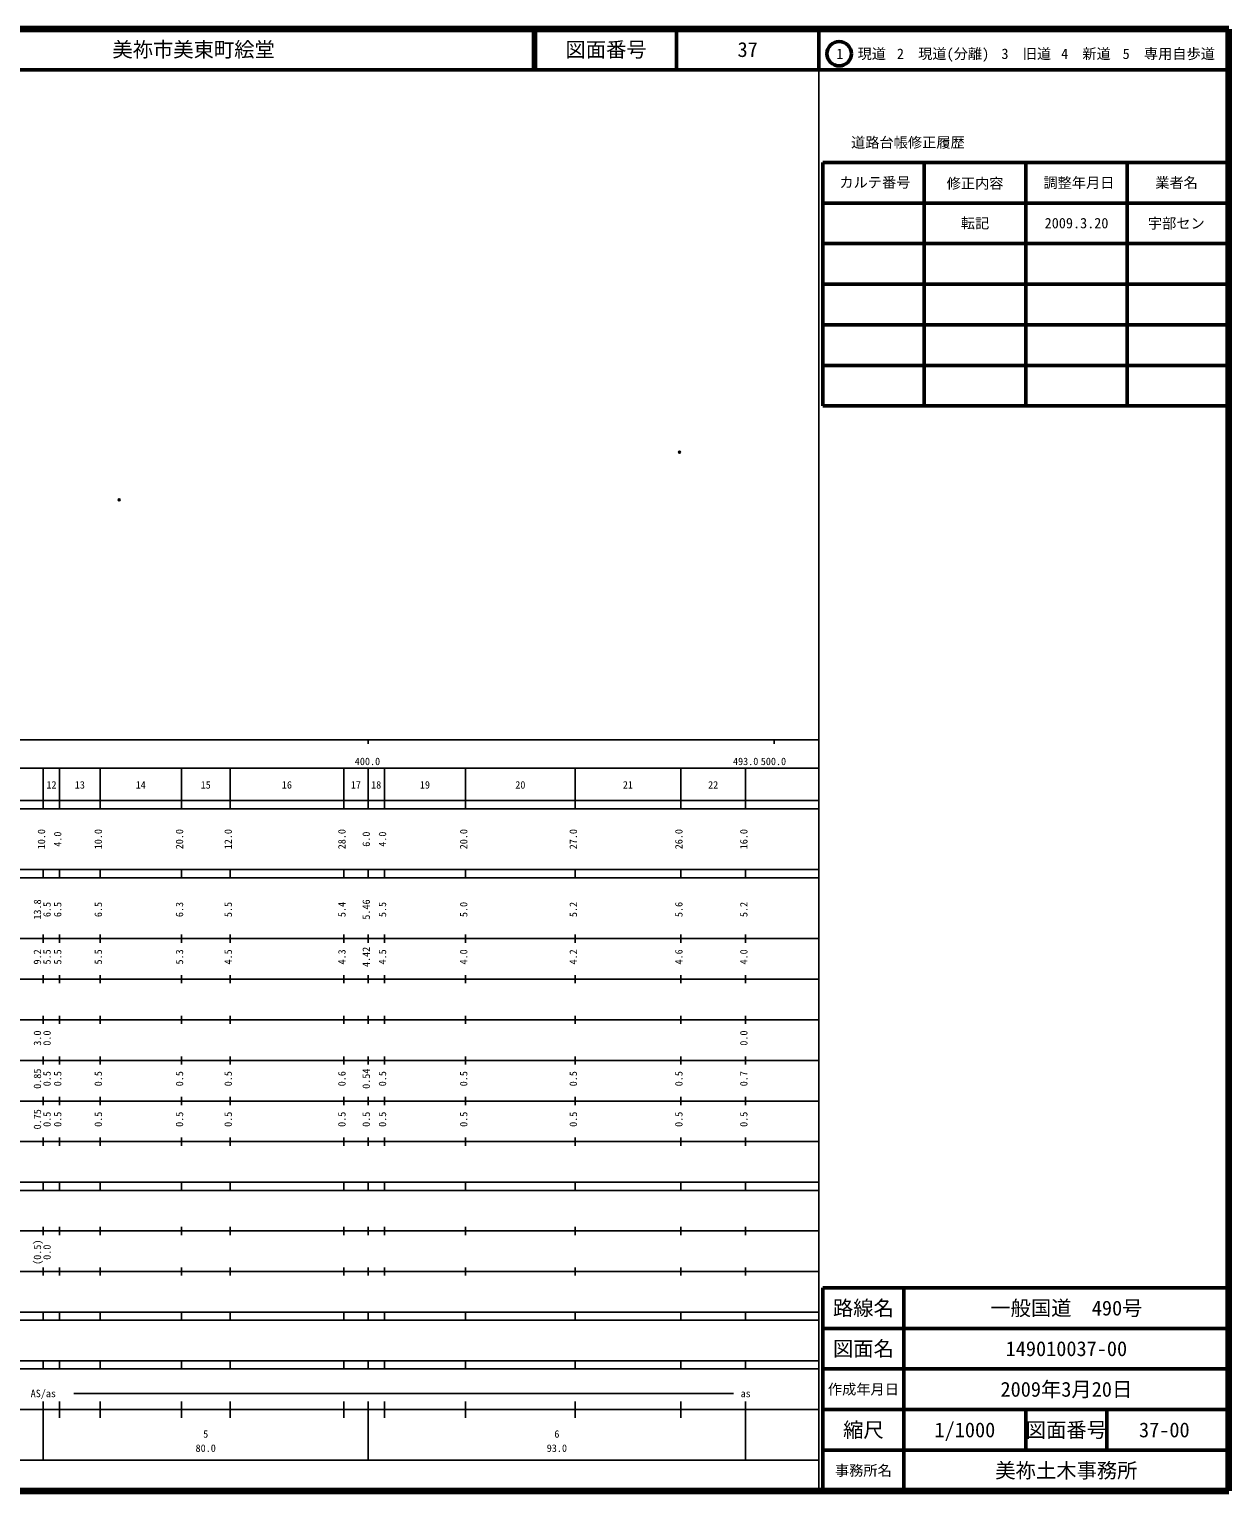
# Model space of a CAD drawing. Units: millimetres on the paper. Extents: x 40 to 680, y 20 to 380.
# Drawn here: x 384.5 to 680, y 20 to 380 of the extents above; entities that cross this region are included whole.
import ezdxf
from ezdxf.enums import TextEntityAlignment as Align

# ---------------------------------------------------------------- set-up
doc = ezdxf.new("R2010")
doc.units = ezdxf.units.MM
doc.header["$PDMODE"] = 32
doc.header["$PDSIZE"] = 0.5
doc.layers.add('M-OTRS', color=6, linetype='Continuous')
doc.layers.add('M-TTL-TXT', color=7, linetype='Continuous')
for name, color, linetype, lineweight in [('M-TTL', 2, 'Continuous', 140), ('M-TTL-BAND', 7, 'Continuous', 25), ('M-TTL-FRAM', 2, 'Continuous', 50), ('M-TTL-LINE', 7, 'Continuous', 50)]:
    doc.layers.add(name, color=color, linetype=linetype, lineweight=lineweight)
doc.styles.add('ＭＳ ゴシック', font='')
doc.styles.get('ＭＳ ゴシック').set_extended_font_data('MS Gothic')

msp = doc.modelspace()

# ---------------------------------------------------------------- linework, layer by layer
at = {"layer": 'M-OTRS'}
for p in [(544.729, 275.822), (406.679, 264.083)]:
    msp.add_point(p, dxfattribs=at)
at = {"layer": 'M-TTL'}
for p, q in [((680, 380), (40, 380)), ((680, 20), (680, 380)), ((40, 20), (680, 20))]:
    msp.add_line(p, q, dxfattribs=at)
at = {"layer": 'M-TTL-BAND'}
for p, q in [((579, 20), (579, 370)), ((40, 205), (579, 205)), ((468, 205), (468, 204)), ((568, 205), (568, 204)), ((68, 198), (579, 198)), ((388, 188), (388, 198)), ((392, 188), (392, 198)), ((402, 188), (402, 198)), ((422, 188), (422, 198)), ((434, 188), (434, 198)), ((462, 188), (462, 198)), ((468, 188), (468, 198)), ((472, 188), (472, 198)), ((492, 188), (492, 198)), ((519, 188), (519, 198)), ((545, 188), (545, 198)), ((561, 188), (561, 198)), ((40, 190), (579, 190)), ((40, 188), (579, 188)), ((40, 173), (579, 173)), ((388, 171), (388, 173)), ((392, 171), (392, 173)), ((402, 171), (402, 173)), ((422, 171), (422, 173)), ((434, 171), (434, 173)), ((462, 171), (462, 173)), ((468, 171), (468, 173)), ((472, 171), (472, 173)), ((492, 171), (492, 173)), ((519, 171), (519, 173)), ((545, 171), (545, 173)), ((561, 171), (561, 173)), ((40, 171), (579, 171)), ((40, 156), (579, 156)), ((388, 155), (388, 157)), ((392, 155), (392, 157)), ((402, 155), (402, 157)), ((422, 155), (422, 157)), ((434, 155), (434, 157)), ((462, 155), (462, 157)), ((468, 155), (468, 157)), ((472, 155), (472, 157)), ((492, 155), (492, 157)), ((519, 155), (519, 157)), ((545, 155), (545, 157)), ((561, 155), (561, 157)), ((46, 146), (579, 146)), ((388, 145), (388, 147)), ((392, 145), (392, 147)), ((402, 145), (402, 147)), ((422, 145), (422, 147)), ((434, 145), (434, 147)), ((462, 145), (462, 147)), ((468, 145), (468, 147)), ((472, 145), (472, 147)), ((492, 145), (492, 147)), ((519, 145), (519, 147)), ((545, 145), (545, 147)), ((561, 145), (561, 147)), ((388, 135), (388, 137)), ((392, 135), (392, 137)), ((402, 135), (402, 137)), ((422, 135), (422, 137)), ((434, 135), (434, 137)), ((462, 135), (462, 137)), ((468, 135), (468, 137)), ((472, 135), (472, 137)), ((492, 135), (492, 137)), ((519, 135), (519, 137)), ((545, 135), (545, 137)), ((561, 135), (561, 137)), ((52, 136), (579, 136)), ((46, 126), (579, 126)), ((388, 125), (388, 127)), ((392, 125), (392, 127)), ((402, 125), (402, 127)), ((422, 125), (422, 127)), ((434, 125), (434, 127)), ((462, 125), (462, 127)), ((468, 125), (468, 127)), ((472, 125), (472, 127)), ((492, 125), (492, 127)), ((519, 125), (519, 127)), ((545, 125), (545, 127)), ((561, 125), (561, 127)), ((52, 116), (579, 116)), ((388, 115), (388, 117)), ((392, 115), (392, 117)), ((402, 115), (402, 117)), ((422, 115), (422, 117)), ((434, 115), (434, 117)), ((462, 115), (462, 117)), ((468, 115), (468, 117)), ((472, 115), (472, 117)), ((492, 115), (492, 117)), ((519, 115), (519, 117)), ((545, 115), (545, 117)), ((561, 115), (561, 117)), ((46, 106), (579, 106)), ((388, 105), (388, 107)), ((392, 105), (392, 107)), ((402, 105), (402, 107)), ((422, 105), (422, 107)), ((434, 105), (434, 107)), ((462, 105), (462, 107)), ((468, 105), (468, 107)), ((472, 105), (472, 107)), ((492, 105), (492, 107)), ((519, 105), (519, 107)), ((545, 105), (545, 107)), ((561, 105), (561, 107)), ((40, 96), (579, 96)), ((40, 94), (579, 94)), ((388, 94), (388, 96)), ((392, 94), (392, 96)), ((402, 94), (402, 96)), ((422, 94), (422, 96)), ((434, 94), (434, 96)), ((462, 94), (462, 96)), ((468, 94), (468, 96)), ((472, 94), (472, 96)), ((492, 94), (492, 96)), ((519, 94), (519, 96)), ((545, 94), (545, 96)), ((561, 94), (561, 96)), ((49, 84), (579, 84)), ((388, 83), (388, 85)), ((392, 83), (392, 85)), ((402, 83), (402, 85)), ((422, 83), (422, 85)), ((434, 83), (434, 85)), ((462, 83), (462, 85)), ((468, 83), (468, 85)), ((472, 83), (472, 85)), ((492, 83), (492, 85)), ((519, 83), (519, 85)), ((545, 83), (545, 85)), ((561, 83), (561, 85)), ((40, 74), (579, 74)), ((388, 73), (388, 75)), ((392, 73), (392, 75)), ((402, 73), (402, 75)), ((422, 73), (422, 75)), ((434, 73), (434, 75)), ((462, 73), (462, 75)), ((468, 73), (468, 75)), ((472, 73), (472, 75)), ((492, 73), (492, 75)), ((519, 73), (519, 75)), ((545, 73), (545, 75)), ((561, 73), (561, 75)), ((40, 64), (579, 64)), ((40, 62), (579, 62)), ((388, 62), (388, 64)), ((392, 62), (392, 64)), ((402, 62), (402, 64)), ((422, 62), (422, 64)), ((434, 62), (434, 64)), ((462, 62), (462, 64)), ((468, 62), (468, 64)), ((472, 62), (472, 64)), ((492, 62), (492, 64)), ((519, 62), (519, 64)), ((545, 62), (545, 64)), ((561, 62), (561, 64)), ((40, 52), (579, 52)), ((388, 50), (388, 52)), ((392, 50), (392, 52)), ((402, 50), (402, 52)), ((422, 50), (422, 52)), ((434, 50), (434, 52)), ((462, 50), (462, 52)), ((468, 50), (468, 52)), ((472, 50), (472, 52)), ((492, 50), (492, 52)), ((519, 50), (519, 52)), ((545, 50), (545, 52)), ((561, 50), (561, 52)), ((40, 50), (579, 50)), ((395.5, 44), (558, 44)), ((40, 40), (579, 40)), ((388, 27.5), (388, 42)), ((392, 38), (392, 42)), ((402, 38), (402, 42)), ((422, 38), (422, 42)), ((434, 38), (434, 42)), ((462, 38), (462, 42)), ((468, 27.5), (468, 42)), ((472, 38), (472, 42)), ((492, 38), (492, 42)), ((519, 38), (519, 42)), ((545, 38), (545, 42)), ((561, 27.5), (561, 42)), ((68, 27.5), (579, 27.5))]:
    msp.add_line(p, q, dxfattribs=at)
at = {"layer": 'M-TTL-FRAM'}
for p, q in [((580, 347.197), (580, 287.197)), ((580, 347.197), (680, 347.197)), ((580, 287.197), (680, 287.197)), ((680, 70), (580, 70)), ((580, 70), (580, 20))]:
    msp.add_line(p, q, dxfattribs=at)
at = {"layer": 'M-TTL-LINE'}
for p, q in [((508.747, 380), (508.747, 370)), ((509.247, 380), (509.247, 370)), ((543.997, 380), (543.997, 370)), ((579, 380), (579, 370)), ((40, 370), (680, 370)), ((605, 347.197), (605, 287.197)), ((630, 347.197), (630, 287.197)), ((655, 347.197), (655, 287.197)), ((580, 337.197), (680, 337.197)), ((580, 327.197), (680, 327.197)), ((580, 317.197), (680, 317.197)), ((580, 307.197), (680, 307.197)), ((580, 297.197), (680, 297.197)), ((600, 70), (600, 20)), ((680, 60), (580, 60)), ((680, 50), (580, 50)), ((680, 40), (580, 40)), ((630, 40), (630, 30)), ((650, 40), (650, 30)), ((680, 30), (580, 30))]:
    msp.add_line(p, q, dxfattribs=at)
msp.add_circle((584.031, 373.958), 3, dxfattribs=at)

# ---------------------------------------------------------------- texts
at = {"layer": 'M-TTL-BAND', "style": 'ＭＳ ゴシック'}
for s, p in [('400.0', (467.844, 198.195)), ('493.0', (561, 198.195)), ('500.0', (567.844, 198.195)), ('12', (390, 192.405)), ('13', (397, 192.405)), ('14', (412, 192.405)), ('15', (428, 192.405)), ('16', (448, 192.405)), ('17', (465, 192.405)), ('18', (470, 192.405)), ('19', (482, 192.405)), ('20', (505.5, 192.405)), ('21', (532, 192.405)), ('22', (553, 192.405)), ('AS/as', (388, 42.5)), ('as', (561, 42.5)), ('5', (428, 32.523)), ('6', (514.5, 32.523)), ('80.0', (428, 29.033)), ('93.0', (514.5, 29.033))]:
    msp.add_text(s, height=1.833, dxfattribs=at).set_placement(p, align=Align.BOTTOM_CENTER)
for s, p in [('10.0', (389, 180.5)), ('4.0', (393, 180.5)), ('10.0', (403, 180.5)), ('20.0', (423, 180.5)), ('12.0', (435, 180.5)), ('28.0', (463, 180.5)), ('6.0', (469, 180.5)), ('4.0', (473, 180.5)), ('20.0', (493, 180.5)), ('27.0', (520, 180.5)), ('26.0', (546, 180.5)), ('16.0', (562, 180.5)), ('13.8', (388, 163.174)), ('6.5', (390.37, 163.174)), ('6.5', (393, 163.174)), ('6.5', (403, 163.174)), ('6.3', (423, 163.174)), ('5.5', (435, 163.174)), ('5.4', (463, 163.174)), ('5.46', (469, 163.174)), ('5.5', (473, 163.174)), ('5.0', (493, 163.174)), ('5.2', (520, 163.174)), ('5.6', (546, 163.174)), ('5.2', (562, 163.174)), ('9.2', (388, 151.5)), ('5.5', (390.37, 151.5)), ('5.5', (393, 151.5)), ('5.5', (403, 151.5)), ('5.3', (423, 151.5)), ('4.5', (435, 151.5)), ('4.3', (463, 151.5)), ('4.42', (469, 151.5)), ('4.5', (473, 151.5)), ('4.0', (493, 151.5)), ('4.2', (520, 151.5)), ('4.6', (546, 151.5)), ('4.0', (562, 151.5)), ('3.0', (388, 131.5)), ('0.0', (390.37, 131.5)), ('0.0', (562, 131.5)), ('0.85', (388, 121.5)), ('0.5', (390.37, 121.5)), ('0.5', (393, 121.5)), ('0.5', (403, 121.5)), ('0.5', (423, 121.5)), ('0.5', (435, 121.5)), ('0.6', (463, 121.5)), ('0.54', (469, 121.5)), ('0.5', (473, 121.5)), ('0.5', (493, 121.5)), ('0.5', (520, 121.5)), ('0.5', (546, 121.5)), ('0.7', (562, 121.5)), ('0.75', (388, 111.5)), ('0.5', (390.37, 111.5)), ('0.5', (393, 111.5)), ('0.5', (403, 111.5)), ('0.5', (423, 111.5)), ('0.5', (435, 111.5)), ('0.5', (463, 111.5)), ('0.5', (469, 111.5)), ('0.5', (473, 111.5)), ('0.5', (493, 111.5)), ('0.5', (520, 111.5)), ('0.5', (546, 111.5)), ('0.5', (562, 111.5)), ('(0.5)', (388, 78.764)), ('0.0', (390.37, 78.764))]:
    msp.add_text(s, height=1.833, rotation=90, dxfattribs=at).set_placement(p, align=Align.BOTTOM_CENTER)
at = {"layer": 'M-TTL-TXT', "style": 'ＭＳ ゴシック'}
msp.add_text('美祢市美東町絵堂', height=3.666, dxfattribs=at).set_placement((405.024, 375), align=Align.MIDDLE_LEFT)
for s, height, p in [('図面番号', 3.666, (526.622, 375)), ('37', 3.666, (561.497, 375)), ('1\u3000現道', 2.566, (589.448, 373.958)), ('2\u3000現道(分離)', 2.566, (609.619, 373.958)), ('3\u3000旧道', 2.566, (630.121, 373.958)), ('4\u3000新道', 2.566, (644.824, 373.958)), ('5\u3000専用自歩道', 2.566, (665.228, 373.958)), ('道路台帳修正履歴', 2.566, (600.968, 352.113)), ('カルテ番号', 2.566, (592.839, 342.277)), ('修正内容', 2.566, (617.509, 342.023)), ('調整年月日', 2.566, (643.089, 342.197)), ('業者名', 2.566, (667.134, 342.197)), ('転記', 2.566, (617.5, 332.245)), ('2009.3.20', 2.566, (642.5, 332.245)), ('宇部セン', 2.566, (667.077, 332.189)), ('路線名', 3.666, (590, 65)), ('路線名', 3.666, (590, 65)), ('一般国道\u3000490号', 3.666, (640, 65)), ('図面名', 3.666, (590, 55)), ('図面名', 3.666, (590, 55)), ('149010037-00', 3.666, (640, 55)), ('2009年3月20日', 3.666, (640, 45)), ('作成年月日', 2.566, (590, 45)), ('作成年月日', 2.566, (590, 45)), ('縮尺', 3.666, (590, 35)), ('縮尺', 3.666, (590, 35)), ('1/1000', 3.666, (615, 35)), ('図面番号', 3.666, (640, 35)), ('図面番号', 3.666, (640, 35)), ('37-00', 3.666, (664.125, 35)), ('事務所名', 2.566, (590, 25)), ('事務所名', 2.566, (590, 25)), ('美祢土木事務所', 3.666, (640, 25))]:
    msp.add_text(s, height=height, dxfattribs=at).set_placement(p, align=Align.MIDDLE_CENTER)

doc.saveas('drawing.dxf')
